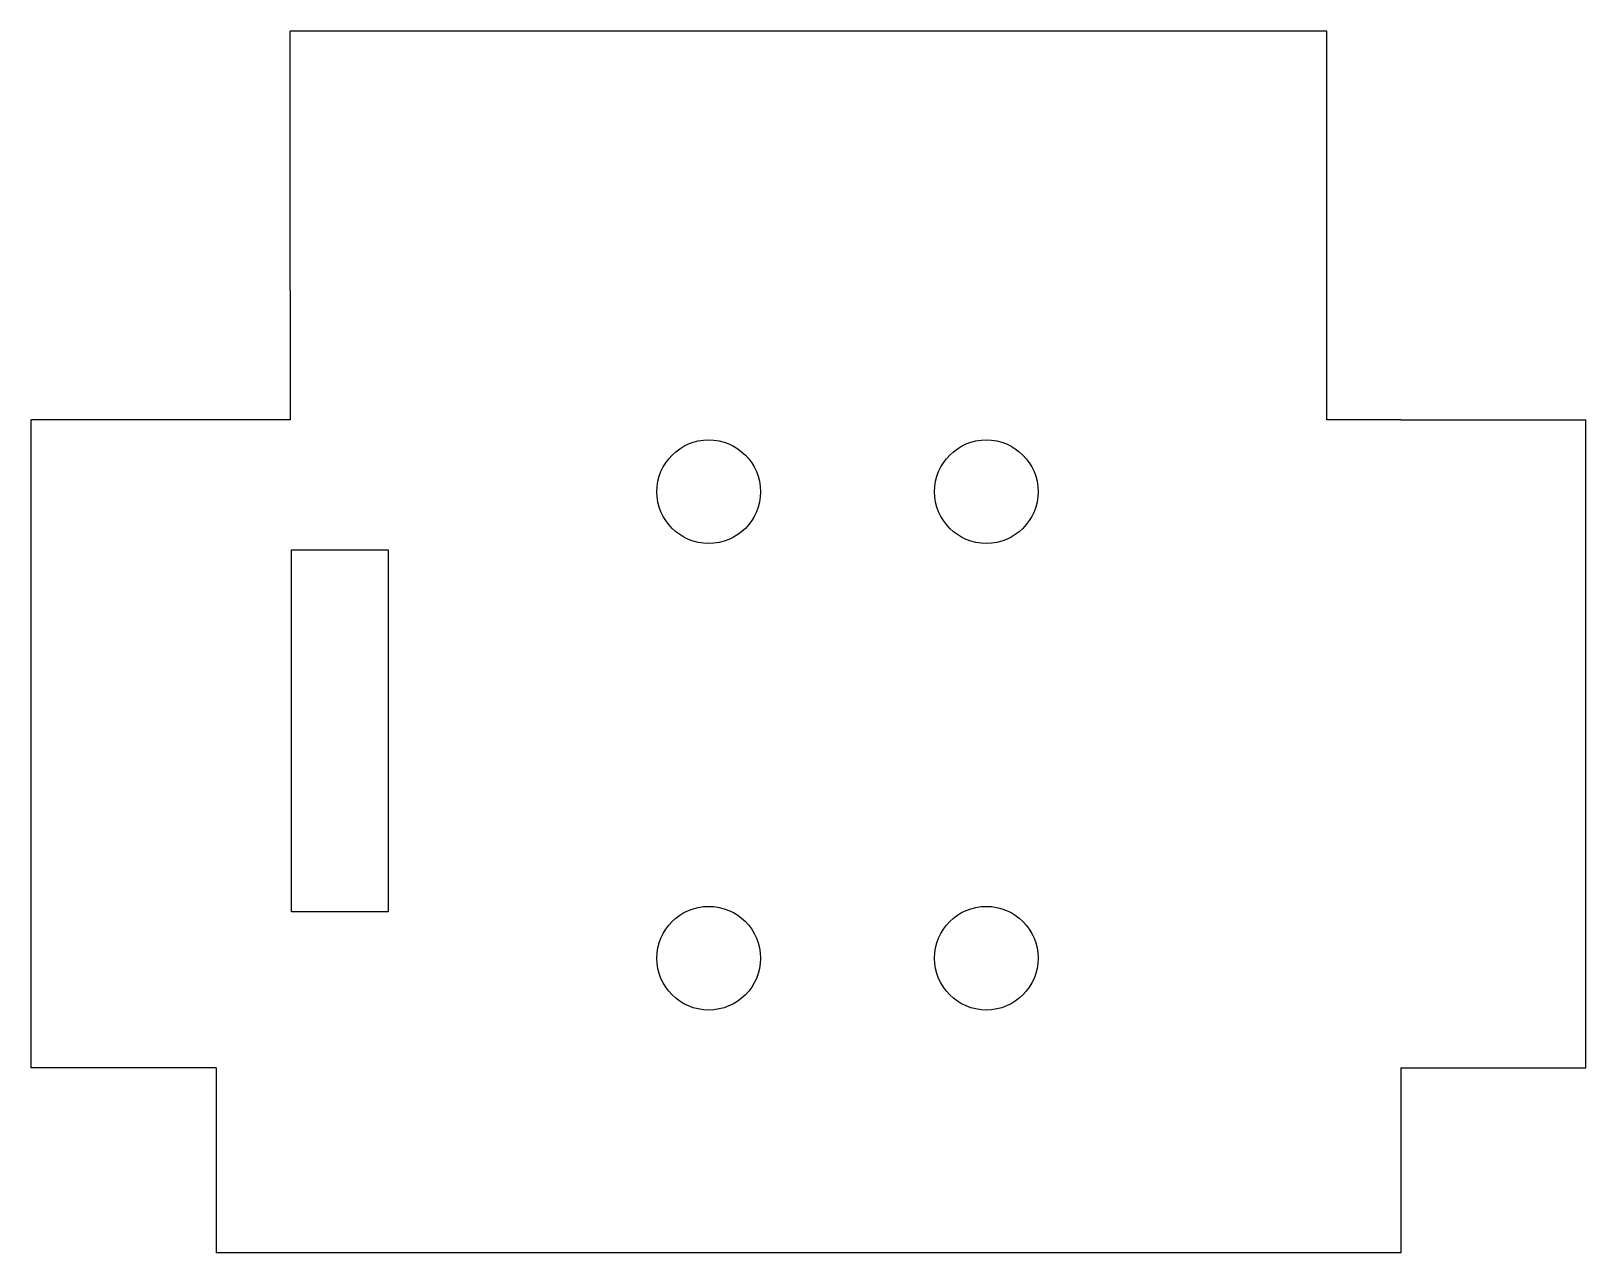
# Model space of a CAD drawing. Header units: inches. Extents: x -1.85 to 0.25, y -0.25 to 1.4.
import ezdxf

# ---------------------------------------------------------------- set-up
doc = ezdxf.new("R2010")
doc.units = ezdxf.units.IN
doc.header["$MEASUREMENT"] = 0

msp = doc.modelspace()

# ---------------------------------------------------------------- linework, layer by layer
at = {"linetype": 'Continuous'}
for p, q in [((-1.5, 1.05), (-1.5, 1.4)), ((-0.1, 1.4), (-1.5, 1.4)), ((-0.1, 1.05), (-0.1, 1.4)), ((-1.5, 1.05), (-1.5, 0.875)), ((-0.1, 0.875), (-0.1, 1.05)), ((-1.6, 0.875), (-1.85, 0.875)), ((-1.85, 0), (-1.85, 0.875)), ((-1.5, 0.875), (-1.6, 0.875)), ((0, 0.875), (-0.1, 0.875)), ((0, 0.875), (0.25, 0.875)), ((0.25, 0), (0.25, 0.875)), ((-1.6, 0), (-1.85, 0)), ((-1.6, 0), (-1.6, -0.25)), ((0, 0), (0.25, 0)), ((0, 0), (0, -0.25)), ((0, -0.25), (-1.6, -0.25))]:
    msp.add_line(p, q, dxfattribs=at)
msp.add_lwpolyline([(-1.4985, 0.6994), (-1.3675, 0.6994), (-1.3675, 0.2105), (-1.4985, 0.2105)], close=True, dxfattribs=at)
for centre in [(-0.9348, 0.778), (-0.5598, 0.778), (-0.9348, 0.148), (-0.5598, 0.148)]:
    msp.add_circle(centre, 0.07, dxfattribs=at)

doc.saveas('drawing.dxf')
